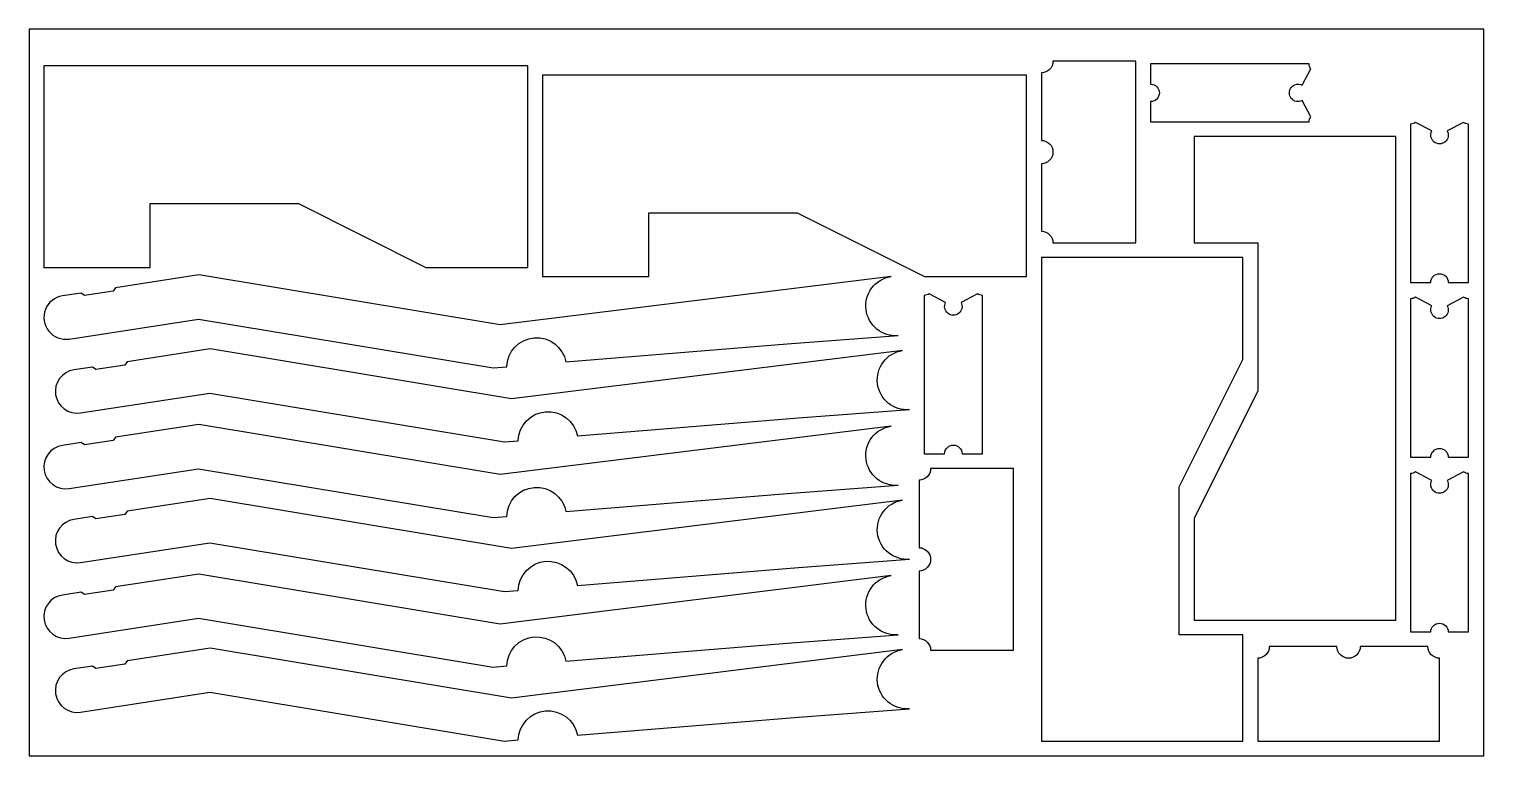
# Model space of a CAD drawing. Header units: metres. Extents: x 0 to 1000, y 0 to 500.
import ezdxf

# ---------------------------------------------------------------- set-up
doc = ezdxf.new("R2010")
doc.units = ezdxf.units.M

msp = doc.modelspace()

# ---------------------------------------------------------------- linework, layer by layer
for points in [[(0, 0), (1000, 0), (1000, 500), (0, 500)], [(83.2, 336.1), (83.2, 379.9), (185.2, 379.9), (272.7, 336.1), (342.8, 336.1), (342.8, 474.7), (10.2, 474.7), (10.2, 336.1)], [(426, 329.8), (426, 373.6), (528, 373.6), (615.5, 329.8), (685.6, 329.8), (685.6, 468.4), (353, 468.4), (353, 329.8)], [(800.8, 353), (844.6, 353), (844.6, 251), (800.8, 163.6), (800.8, 93.4), (939.4, 93.4), (939.4, 426), (800.8, 426)], [(834.4, 83.2), (790.6, 83.2), (790.6, 185.2), (834.4, 272.7), (834.4, 342.8), (695.8, 342.8), (695.8, 10.2), (834.4, 10.2)]]:
    msp.add_lwpolyline(points, close=True)
for points in [[(760.8, 352.9), (760.8, 477.9), (703.8, 477.9, -0.41421), (695.8, 469.9), (695.8, 423.4, -1), (695.8, 407.4), (695.8, 360.9, -0.41421), (703.8, 352.9)], [(770.9, 436.1), (879.9, 436.1, -0.15721), (881, 439.6), (875.1, 450.8, -1.66715), (875.1, 461.4), (881, 472.6, -0.15721), (879.9, 476.1), (770.9, 476.1), (770.9, 462.1, -1), (770.9, 450.1)], [(989.5, 325.7), (989.5, 434.7, -0.15721), (986, 435.8), (974.8, 429.9, -1.66715), (964.2, 429.9), (953, 435.8, -0.15721), (949.5, 434.7), (949.5, 325.7), (963.5, 325.7, -1), (975.5, 325.7)], [(116.4, 300.5), (318.9, 266.9), (328.4, 267.7, -0.90064), (369, 271), (521, 283.4), (597.4, 289.1, -0.96622), (592.5, 329.8), (323.8, 296.5), (116.6, 330.9), (59.5, 322.1), (57.8, 319.8), (38, 316.8), (35.8, 318.4), (22.9, 316.5, 1), (27.5, 286.8)], [(655.3, 207.8), (655.3, 316.8, -0.15721), (651.8, 317.9), (640.6, 312, -1.66715), (630, 312), (618.8, 317.9, -0.15721), (615.3, 316.8), (615.3, 207.8), (629.3, 207.8, -1), (641.3, 207.8)], [(989.5, 205.5), (989.5, 314.5, -0.15721), (986, 315.6), (974.8, 309.7, -1.66715), (964.2, 309.7), (953, 315.6, -0.15721), (949.5, 314.5), (949.5, 205.5), (963.5, 205.5, -1), (975.5, 205.5)], [(124.3, 249.6), (326.7, 216), (336.2, 216.8, -0.90064), (376.9, 220.1), (528.8, 232.5), (605.2, 238.2, -0.96622), (600.4, 278.9), (331.6, 245.6), (124.4, 280), (67.3, 271.2), (65.7, 268.9), (45.9, 265.9), (43.6, 267.5), (30.8, 265.6, 1), (35.3, 235.9)], [(116.4, 197.6), (318.9, 164), (328.4, 164.8, -0.90064), (369, 168.1), (521, 180.5), (597.4, 186.2, -0.96622), (592.5, 226.9), (323.8, 193.6), (116.6, 228), (59.5, 219.2), (57.8, 216.9), (38, 213.9), (35.8, 215.5), (22.9, 213.6, 1), (27.5, 183.9)], [(676.7, 72.7), (676.7, 197.7), (619.7, 197.7, -0.41421), (611.7, 189.7), (611.7, 143.2, -1), (611.7, 127.2), (611.7, 80.7, -0.41421), (619.7, 72.7)], [(989.5, 85.3), (989.5, 194.3, -0.15721), (986, 195.4), (974.8, 189.5, -1.66715), (964.2, 189.5), (953, 195.4, -0.15721), (949.5, 194.3), (949.5, 85.3), (963.5, 85.3, -1), (975.5, 85.3)], [(124.3, 146.7), (326.7, 113.1), (336.2, 113.9, -0.90064), (376.9, 117.2), (528.8, 129.6), (605.2, 135.3, -0.96622), (600.4, 176), (331.6, 142.7), (124.4, 177.1), (67.3, 168.3), (65.7, 166), (45.9, 163), (43.6, 164.6), (30.8, 162.7, 1), (35.3, 133)], [(116.4, 94.7), (318.9, 61.1), (328.4, 61.9, -0.90064), (369, 65.2), (521, 77.6), (597.4, 83.3, -0.96622), (592.5, 124), (323.8, 90.7), (116.6, 125.1), (59.5, 116.3), (57.8, 114), (38, 111), (35.8, 112.6), (22.9, 110.7, 1), (27.5, 81)], [(124.3, 43.8), (326.7, 10.2), (336.2, 11, -0.90064), (376.9, 14.3), (528.8, 26.7), (605.2, 32.4, -0.96622), (600.4, 73.1), (331.6, 39.8), (124.4, 74.2), (67.3, 65.4), (65.7, 63.1), (45.9, 60.1), (43.6, 61.7), (30.8, 59.8, 1), (35.3, 30.1)], [(844.5, 10.2), (969.5, 10.2), (969.5, 67.2, -0.41421), (961.5, 75.2), (915, 75.2, -1), (899, 75.2), (852.5, 75.2, -0.41421), (844.5, 67.2)]]:
    msp.add_lwpolyline(points, format="xyb", close=True)

doc.saveas('drawing.dxf')
